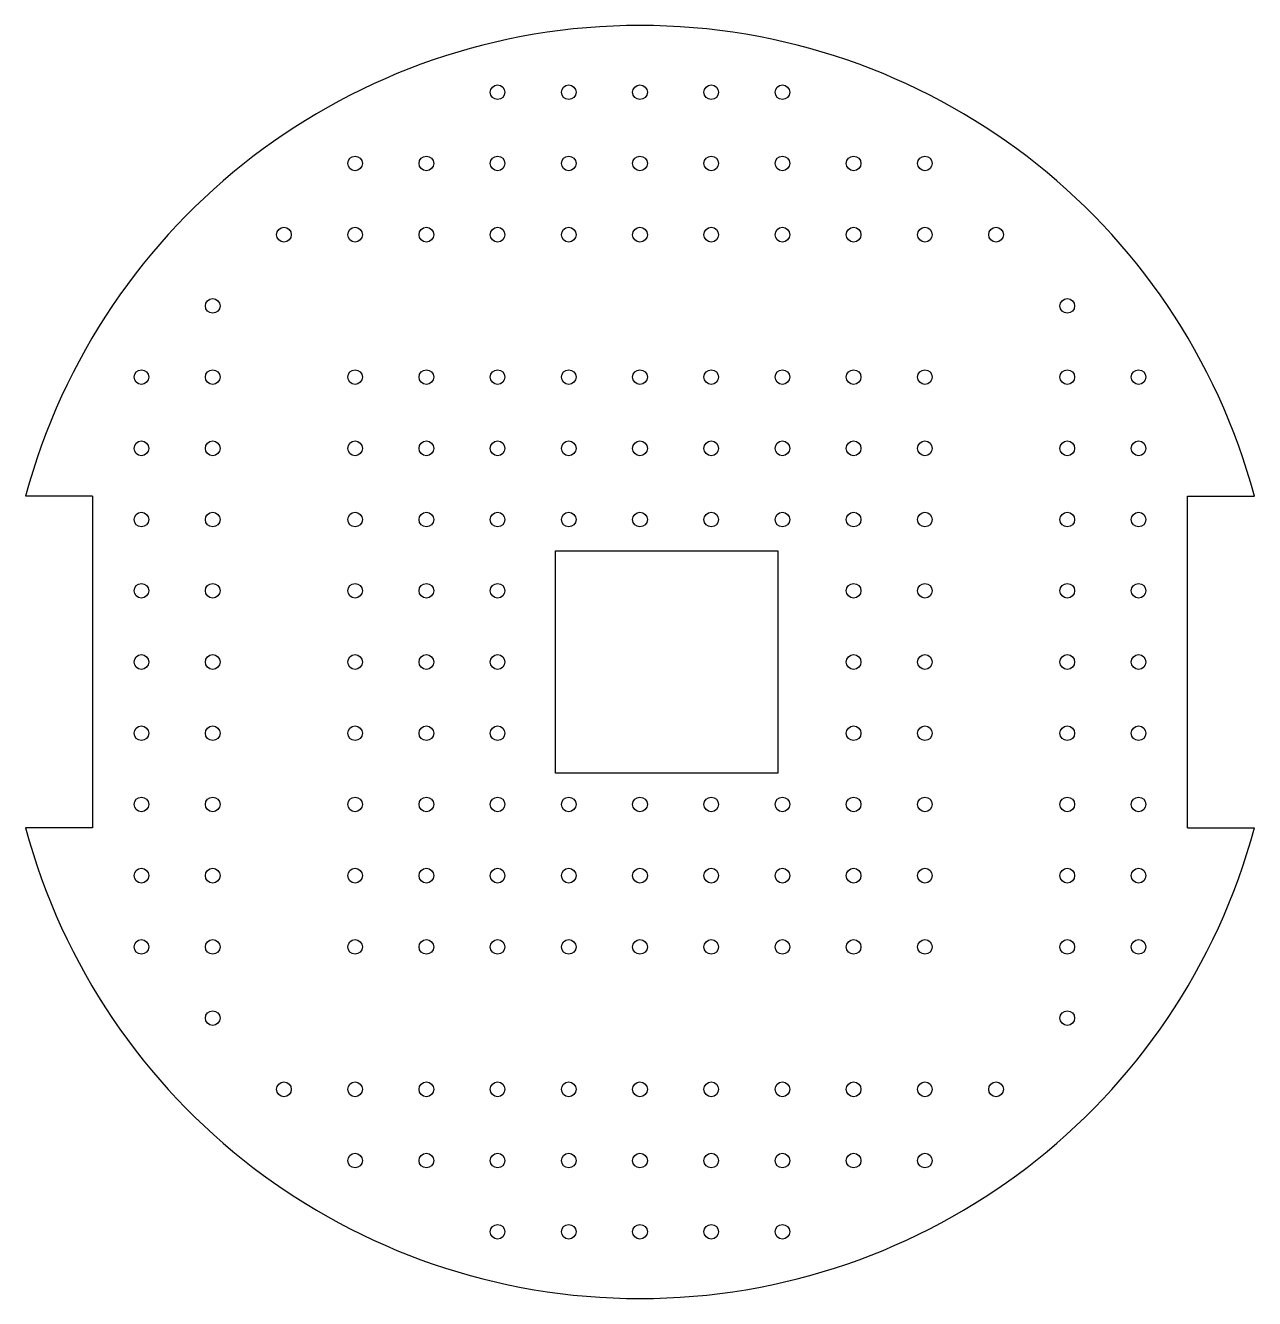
# Model space of a CAD drawing. Header units: millimetres. Extents: x -138 to 138, y -143 to 143.
import ezdxf

# ---------------------------------------------------------------- set-up
doc = ezdxf.new("R2010")
doc.units = ezdxf.units.MM

msp = doc.modelspace()

# ---------------------------------------------------------------- linework, layer by layer
at = {"color": 7, "linetype": 'Continuous', "lineweight": 25}
for p, q in [((-123, 37.25), (-138.06, 37.25)), ((-123, 37.25), (-123, -37.25)), ((123, 37.25), (138.06, 37.25)), ((123, -37.25), (123, 37.25)), ((-19, 25), (31, 25)), ((-19, -25), (-19, 25)), ((31, 25), (31, -25)), ((31, -25), (-19, -25)), ((-123, -37.25), (-138.06, -37.25)), ((123, -37.25), (138.06, -37.25))]:
    msp.add_line(p, q, dxfattribs=at)
for centre in [(-32, 128), (-16, 128), (0, 128), (16, 128), (32, 128), (-64, 112), (-48, 112), (-32, 112), (-16, 112), (0, 112), (16, 112), (32, 112), (48, 112), (64, 112), (-80, 96), (-64, 96), (-48, 96), (-32, 96), (-16, 96), (0, 96), (16, 96), (32, 96), (48, 96), (64, 96), (80, 96), (-96, 80), (96, 80), (-112, 64), (-96, 64), (-64, 64), (-48, 64), (-32, 64), (-16, 64), (0, 64), (16, 64), (32, 64), (48, 64), (64, 64), (96, 64), (112, 64), (-112, 48), (-96, 48), (-64, 48), (-48, 48), (-32, 48), (-16, 48), (0, 48), (16, 48), (32, 48), (48, 48), (64, 48), (96, 48), (112, 48), (-112, 32), (-96, 32), (-64, 32), (-48, 32), (-32, 32), (-16, 32), (0, 32), (16, 32), (32, 32), (48, 32), (64, 32), (96, 32), (112, 32), (-112, 16), (-96, 16), (-64, 16), (-48, 16), (-32, 16), (48, 16), (64, 16), (96, 16), (112, 16), (-112, 0), (-96, 0), (-64, 0), (-48, 0), (-32, 0), (48, 0), (64, 0), (96, 0), (112, 0), (-112, -16), (-96, -16), (-64, -16), (-48, -16), (-32, -16), (48, -16), (64, -16), (96, -16), (112, -16), (-112, -32), (-96, -32), (-64, -32), (-48, -32), (-32, -32), (-16, -32), (0, -32), (16, -32), (32, -32), (48, -32), (64, -32), (96, -32), (112, -32), (-112, -48), (-96, -48), (-64, -48), (-48, -48), (-32, -48), (-16, -48), (0, -48), (16, -48), (32, -48), (48, -48), (64, -48), (96, -48), (112, -48), (-112, -64), (-96, -64), (-64, -64), (-48, -64), (-32, -64), (-16, -64), (0, -64), (16, -64), (32, -64), (48, -64), (64, -64), (96, -64), (112, -64), (-96, -80), (96, -80), (-80, -96), (-64, -96), (-48, -96), (-32, -96), (-16, -96), (0, -96), (16, -96), (32, -96), (48, -96), (64, -96), (80, -96), (-64, -112), (-48, -112), (-32, -112), (-16, -112), (0, -112), (16, -112), (32, -112), (48, -112), (64, -112), (-32, -128), (-16, -128), (0, -128), (16, -128), (32, -128)]:
    msp.add_circle(centre, 1.65, dxfattribs=at)
for start, end in [(15.0991, 164.9009), (195.0991, 344.9009)]:
    msp.add_arc((0, 0), 143, start, end, dxfattribs=at)

doc.saveas('drawing.dxf')
